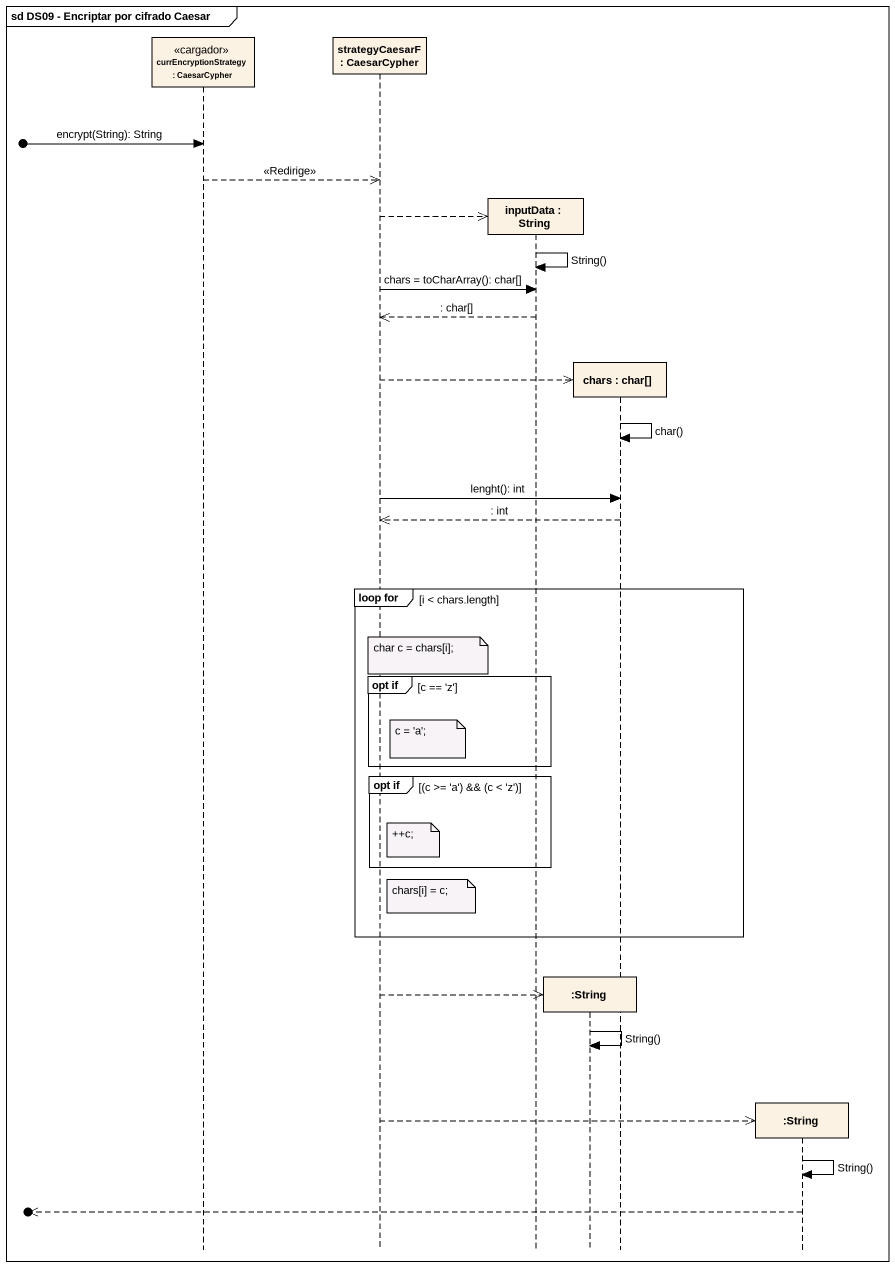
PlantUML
@startuml
mainframe sd DS09 - Encriptar por cifrado Caesar
hide footbox
participant "currEncryptionStrategy : CaesarCypher" as currEncryptionStrategy <<cargador>>
participant "strategyCaesarF : CaesarCypher" as strategyCaesarF
participant "inputData : String" as inputData
participant ":String" as String
participant "chars : char[]" as chars
participant ":String" as String_2

[o-> currEncryptionStrategy : encrypt(String): String
currEncryptionStrategy -->> strategyCaesarF : <<Redirige>>
strategyCaesarF -->> inputData **
inputData -> inputData : String()
strategyCaesarF -> inputData : chars = toCharArray(): char[]
inputData -->> strategyCaesarF : : char[]
strategyCaesarF -->> chars **
chars -> chars : char()
strategyCaesarF -> chars : lenght(): int
chars -->> strategyCaesarF : : int
group loop for [i < chars.length]
  note over strategyCaesarF : char c = chars[i];
  group opt if [c == 'z']
    note right of strategyCaesarF : c = 'a';
  end
  group opt if [(c >= 'a') && (c < 'z')]
    note right of strategyCaesarF : ++c;
  end
  note right of strategyCaesarF : chars[i] = c;
end
strategyCaesarF -->> String **
String -> String : String()
strategyCaesarF -->> String_2 **
String_2 -> String_2 : String()
[o<<-- String_2
@enduml
